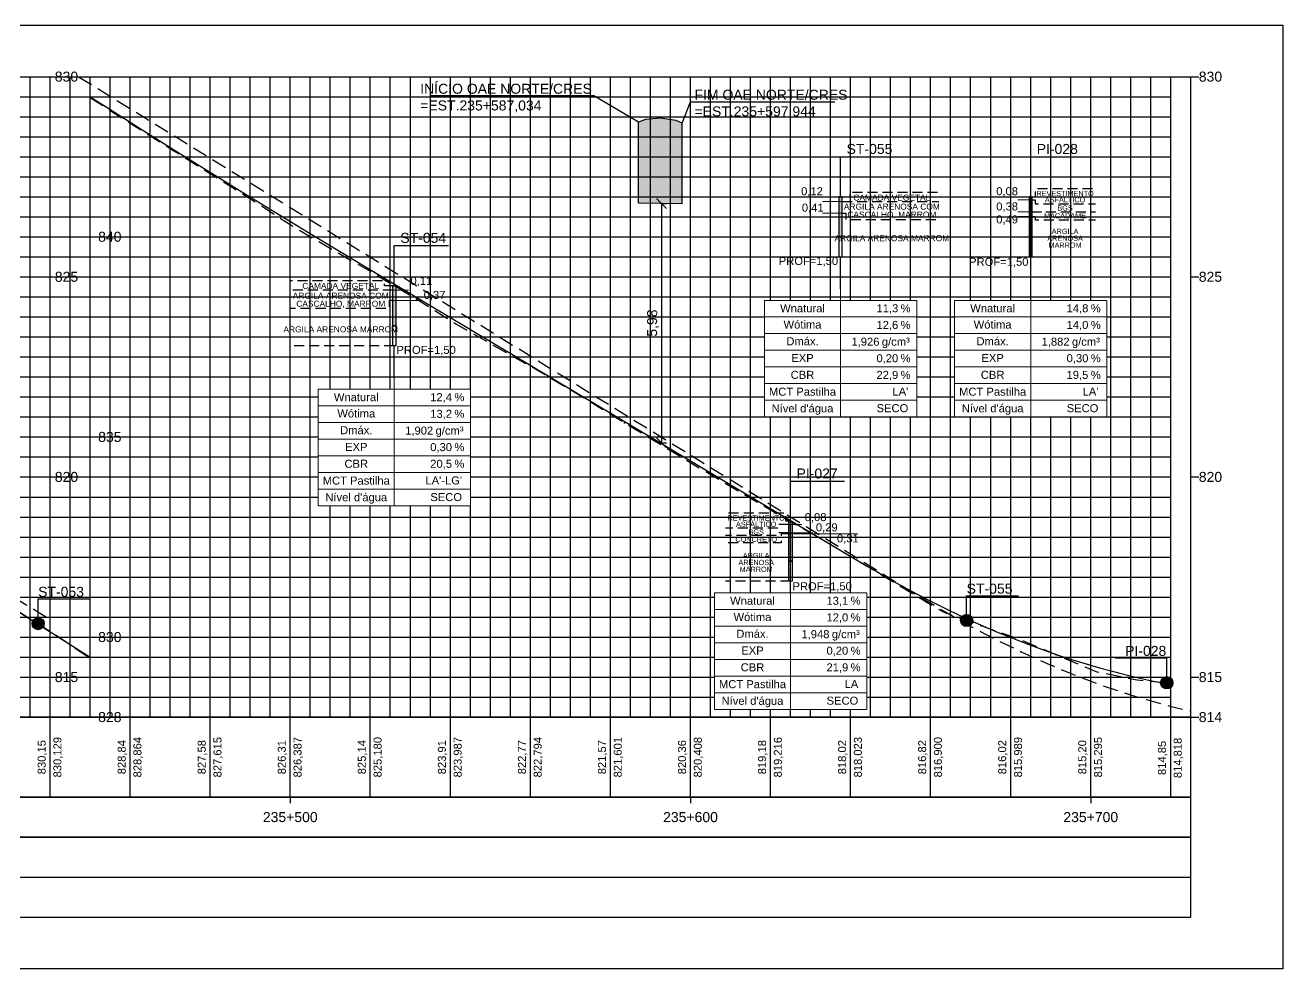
# Model space of a CAD drawing. Header units: metres. Extents: x 820373 to 834957, y 7564678 to 7566875.
# Drawn here: x 834643.1 to 834957.4, y 7566639.7 to 7566875.5 of the extents above; entities that cross this region are included whole.
import ezdxf
from ezdxf import colors
from ezdxf.entities.mleader import LeaderData, LeaderLine
from ezdxf.enums import TextEntityAlignment as Align
from ezdxf.math import Vec2, Vec3

# ---------------------------------------------------------------- set-up
doc = ezdxf.new("R2010")
doc.units = ezdxf.units.M
doc.linetypes.add('HIDDEN', pattern=[0.375, 0.25, -0.125])
for name, color, linetype in [('DR-LCHAMADA', 2, 'Continuous'), ('F-HZ-HATCH_EXIST_OAE', 205, 'Continuous'), ('F-VT-CAIXA', 4, 'Continuous'), ('F-VT-COTAS', 2, 'Continuous'), ('F-VT-ESTACA', 4, 'Continuous'), ('F-VT-GREIDE', 6, 'Continuous'), ('F-VT-MALHA', 8, 'Continuous'), ('F-VT-NOTAVEL', 2, 'Continuous'), ('F-VT-PLANIMETRIA', 3, 'Continuous'), ('F-VT-TERRENO', 3, 'HIDDEN'), ('G-SOND_CARACTERISTICAS', 2, 'Continuous'), ('G-SOND_DIM', 2, 'Continuous'), ('G-SOND_REGUA', 14, 'Continuous'), ('G-SOND_TEXTO', 2, 'Continuous'), ('G-TEXTO', 2, 'Continuous')]:
    doc.layers.add(name, color=color, linetype=linetype)
doc.layers.add('G-LINHA', color=1, linetype='Continuous', lineweight=0)
doc.layers.add('P-FOLHA', color=4, linetype='Continuous', plot=False)
doc.styles.add('ARIAL', font='arial.ttf')
doc.styles.add('ARIAL0', font='arial.ttf')
doc.styles.add('CHAMADA', font='romans.shx', dxfattribs={"height": 2})
doc.styles.add('R80', font='arial.ttf', dxfattribs={"height": 2})
doc.styles.get("Standard").update_dxf_attribs({"font": 'arial.ttf'})
doc.dimstyles.new('CAMADA2', dxfattribs={"dimtxt": 2, "dimasz": 0, "dimexe": 0, "dimexo": 0, "dimgap": 0, "dimtad": 2, "dimjust": 2, "dimtih": 1, "dimtoh": 1, "dimzin": 0, "dimtxsty": 'ARIAL0', "dimblk": 'NONE', "dimcen": 0, "dimse1": 1, "dimsd1": 1, "dimsd2": 1, "dimclrd": 2, "dimclre": 256, "dimclrt": 256, "dimadec": 0, "dimazin": 0, "dimtfac": 1, "dimtofl": 0, "dimtmove": 0, "dimatfit": 3, "dimldrblk": 'NONE', "dimfxl": 0, "dimtolj": 1, "dimtzin": 0, "dimlwd": 15, "dimlwe": 15, "dimarcsym": 0})
doc.dimstyles.new('ISO-25', dxfattribs={"dimtxt": 2.5, "dimasz": 2.5, "dimexe": 1.25, "dimexo": 0.625, "dimtad": 1, "dimtxsty": 'Standard', "dimcen": 2.5, "dimadec": 0, "dimazin": 0, "dimtfac": 1, "dimtmove": 0, "dimatfit": 3, "dimfxl": 1, "dimarcsym": 0})

# ---------------------------------------------------------------- blocks, each defined once
blk = doc.blocks.new('*D230')
at = {"layer": 'Defpoints', "color": 0, "transparency": 16777216}
for p in [(-1.5, 0), (-0.4, -1.1), (3.51, -1.1)]:
    blk.add_point(p, dxfattribs=at)
at = {"layer": 'G-SOND_DIM', "lineweight": 15, "transparency": 16777216}
blk.add_line((-0.4, -1.1), (3.51, -1.1), dxfattribs=at)
at = {"layer": 'G-SOND_DIM', "transparency": 16777216, "insert": (6.36, 1.01), "char_height": 2, "attachment_point": 5, "style": 'ARIAL0'}
blk.add_mtext('\\A1; 0,11', dxfattribs=at)
blk = doc.blocks.new('_None')
blk = doc.blocks.new('*D231')
at = {"layer": 'Defpoints', "color": 0, "transparency": 16777216}
for p in [(-1.5, 0), (-0.4, -3.7), (6.63, -3.7)]:
    blk.add_point(p, dxfattribs=at)
at = {"layer": 'G-SOND_DIM', "lineweight": 15, "transparency": 16777216}
blk.add_line((-0.4, -3.7), (6.63, -3.7), dxfattribs=at)
at = {"layer": 'G-SOND_DIM', "transparency": 16777216, "insert": (9.67, -2.5), "char_height": 2, "attachment_point": 5, "style": 'ARIAL0'}
blk.add_mtext('\\A1; 0,37', dxfattribs=at)
blk = doc.blocks.new('CAIXATEXTO')
at = {"color": 1}
blk.add_wipeout([(-19.02, -2.87), (19.02, -2.87), (19.02, -31.99), (-19.02, -31.99)], dxfattribs=at)
at = {"layer": 'G-LINHA'}
for p, q in [((0, -2.87), (0, 0)), ((-19.02, -2.87), (19.02, -2.87)), ((0, -2.87), (0, -31.99)), ((-19.02, -7.03), (19.02, -7.03)), ((-19.02, -11.19), (19.02, -11.19)), ((-19.02, -15.35), (19.02, -15.35)), ((-19.02, -19.51), (19.02, -19.51)), ((-19.02, -23.67), (19.02, -23.67)), ((-19.02, -27.83), (19.02, -27.83))]:
    blk.add_line(p, q, dxfattribs=at)
blk.add_lwpolyline([(-19.02, -2.87), (19.02, -2.87), (19.02, -31.99), (-19.02, -31.99)], close=True, dxfattribs=at)
at = {"layer": 'G-TEXTO', "style": 'ARIAL0'}
for s, p in [('Wnatural', (-9.51, -5.85)), ('Wótima', (-9.51, -9.92)), ('Dmáx.', (-9.51, -14.1)), ('EXP', (-9.51, -18.28)), ('CBR', (-9.51, -22.48)), ('MCT Pastilha', (-9.51, -26.69)), ("Nível d'água", (-9.51, -30.85))]:
    blk.add_text(s, height=2, dxfattribs=at).set_placement(p, align=Align.CENTER)
for s, p in [('%%%', (15.01, -5.85)), ('%%%', (15.01, -10.01)), ('g/cm³', (10.31, -14.2)), ('%%%', (15.01, -18.33)), ('%%%', (15.01, -22.49))]:
    blk.add_text(s, height=2, dxfattribs=at).set_placement(p)
for tag, p in [('WNAT', (14.41, -5.85)), ('WOTIMA', (14.41, -10.01)), ('DMAX', (9.71, -14.2)), ('EXP', (14.41, -18.33)), ('CBR', (14.41, -22.49)), ('MCT', (16.92, -26.65)), ('NAGUA', (16.92, -30.81))]:
    blk.add_attdef(tag, text='', height=2, dxfattribs=at).set_placement(p, align=Align.RIGHT)
blk = doc.blocks.new('*D232')
at = {"layer": 'Defpoints', "color": 0, "transparency": 16777216}
for p in [(-0.4, 0), (-0.4, -0.8), (2.83, -0.8)]:
    blk.add_point(p, dxfattribs=at)
at = {"layer": 'G-SOND_DIM', "lineweight": 15, "transparency": 16777216}
blk.add_line((-0.4, -0.8), (2.83, -0.8), dxfattribs=at)
at = {"layer": 'G-SOND_DIM', "transparency": 16777216, "insert": (5.87, 0.86), "char_height": 2, "attachment_point": 5, "style": 'ARIAL0'}
blk.add_mtext('\\A1; 0,08', dxfattribs=at)
blk = doc.blocks.new('*D233')
at = {"layer": 'Defpoints', "color": 0, "transparency": 16777216}
for p in [(-0.4, 0), (-0.4, -2.9), (5.6, -2.9)]:
    blk.add_point(p, dxfattribs=at)
at = {"layer": 'G-SOND_DIM', "lineweight": 15, "transparency": 16777216}
blk.add_line((-0.4, -2.9), (5.6, -2.9), dxfattribs=at)
at = {"layer": 'G-SOND_DIM', "transparency": 16777216, "insert": (8.65, -1.7), "char_height": 2, "attachment_point": 5, "style": 'ARIAL0'}
blk.add_mtext('\\A1; 0,29', dxfattribs=at)
blk = doc.blocks.new('*D234')
at = {"layer": 'Defpoints', "color": 0, "transparency": 16777216}
for p in [(-0.4, 0), (-0.4, -3.1), (16.77, -3.1)]:
    blk.add_point(p, dxfattribs=at)
at = {"layer": 'G-SOND_DIM', "lineweight": 15, "transparency": 16777216}
blk.add_line((-0.4, -3.1), (16.77, -3.1), dxfattribs=at)
at = {"layer": 'G-SOND_DIM', "transparency": 16777216, "insert": (13.92, -4.46), "char_height": 2, "attachment_point": 5, "style": 'ARIAL0'}
blk.add_mtext('\\A1; 0,31', dxfattribs=at)
blk = doc.blocks.new('*D220')
at = {"layer": 'Defpoints', "color": 0, "transparency": 16777216}
for p in [(1.5, 0), (-4.5, -1.2), (1.5, -1.2)]:
    blk.add_point(p, dxfattribs=at)
at = {"layer": 'G-SOND_DIM', "lineweight": 15, "transparency": 16777216}
blk.add_line((1.5, -1.2), (-4.5, -1.2), dxfattribs=at)
at = {"layer": 'G-SOND_DIM', "transparency": 16777216, "insert": (-7.53, 1.2), "char_height": 2, "attachment_point": 5, "style": 'ARIAL0'}
blk.add_mtext('\\A1; 0,12', dxfattribs=at)
blk = doc.blocks.new('*D221')
at = {"layer": 'Defpoints', "color": 0, "transparency": 16777216}
for p in [(1.5, 0), (-4.5, -4.1), (1.31, -4.1)]:
    blk.add_point(p, dxfattribs=at)
at = {"layer": 'G-SOND_DIM', "lineweight": 15, "transparency": 16777216}
blk.add_line((1.31, -4.1), (-4.5, -4.1), dxfattribs=at)
at = {"layer": 'G-SOND_DIM', "transparency": 16777216, "insert": (-7.35, -2.9), "char_height": 2, "attachment_point": 5, "style": 'ARIAL0'}
blk.add_mtext('\\A1; 0,41', dxfattribs=at)
blk = doc.blocks.new('*D248')
at = {"layer": 'Defpoints', "color": 0, "transparency": 16777216}
for p in [(2.76, 0), (-3.24, -0.8), (1.11, -0.8)]:
    blk.add_point(p, dxfattribs=at)
at = {"layer": 'G-SOND_DIM', "lineweight": 15, "transparency": 16777216}
blk.add_line((1.11, -0.8), (-3.24, -0.8), dxfattribs=at)
at = {"layer": 'G-SOND_DIM', "transparency": 16777216, "insert": (-6.28, 1.2), "char_height": 2, "attachment_point": 5, "style": 'ARIAL0'}
blk.add_mtext('\\A1; 0,08', dxfattribs=at)
blk = doc.blocks.new('*D249')
at = {"layer": 'Defpoints', "color": 0, "transparency": 16777216}
for p in [(2.76, 0), (-3.24, -3.8), (2.76, -3.8)]:
    blk.add_point(p, dxfattribs=at)
at = {"layer": 'G-SOND_DIM', "lineweight": 15, "transparency": 16777216}
blk.add_line((2.76, -3.8), (-3.24, -3.8), dxfattribs=at)
at = {"layer": 'G-SOND_DIM', "transparency": 16777216, "insert": (-6.28, -2.6), "char_height": 2, "attachment_point": 5, "style": 'ARIAL0'}
blk.add_mtext('\\A1; 0,38', dxfattribs=at)
blk = doc.blocks.new('*D250')
at = {"layer": 'Defpoints', "color": 0, "transparency": 16777216}
for p in [(2.76, 0), (-3.24, -4.9), (1.11, -4.9)]:
    blk.add_point(p, dxfattribs=at)
at = {"layer": 'G-SOND_DIM', "lineweight": 15, "transparency": 16777216}
blk.add_line((1.11, -4.9), (-3.24, -4.9), dxfattribs=at)
at = {"layer": 'G-SOND_DIM', "transparency": 16777216, "insert": (-6.28, -5.83), "char_height": 2, "attachment_point": 5, "style": 'ARIAL0'}
blk.add_mtext('\\A1; 0,49', dxfattribs=at)
blk = doc.blocks.new('_ArchTick')
at = {"color": 0, "linetype": 'ByBlock', "flags": 128}
blk.add_lwpolyline([(-0.5, -0.5), (0.5, 0.5)], dxfattribs=at)
blk = doc.blocks.new('*D473')
at = {"layer": 'Defpoints', "color": 0, "linetype": 'ByBlock', "transparency": 16777216}
for p in [(834801.85, 7566830.91), (834801.85, 7566771.14), (834802.13, 7566771.14)]:
    blk.add_point(p, dxfattribs=at)
at = {"layer": 'F-VT-NOTAVEL', "color": 0, "linetype": 'ByBlock', "lineweight": -2, "transparency": 16777216}
for p, q in [((834802.13, 7566830.91), (834802.13, 7566771.14)), ((834802.47, 7566830.91), (834803.38, 7566830.91)), ((834802.47, 7566771.14), (834803.38, 7566771.14))]:
    blk.add_line(p, q, dxfattribs=at)
at = {"layer": 'F-VT-NOTAVEL', "color": 0, "linetype": 'ByBlock', "lineweight": -2, "transparency": 16777216, "xscale": 2.5, "yscale": 2.5, "zscale": 2.5}
for p, rotation in [((834802.13, 7566830.91), 90), ((834802.13, 7566771.14), 270)]:
    blk.add_blockref('_ArchTick', p, dxfattribs=dict(at, rotation=rotation))
at = {"layer": 'F-VT-NOTAVEL', "color": 0, "linetype": 'ByBlock', "transparency": 16777216, "insert": (834800, 7566801.02), "char_height": 2.5, "attachment_point": 5, "rotation": 90}
blk.add_mtext('5,98', dxfattribs=at)
blk = doc.blocks.new('Sondagem_ST-054_H1000_V100')
at = {"layer": 'G-SOND_CARACTERISTICAS', "color": 1, "linetype": 'HIDDEN', "ltscale": 10}
for p, q in [((-0.4, -1.1), (-26.048, -1.1)), ((0, -15), (-26.048, -15))]:
    blk.add_line(p, q, dxfattribs=at)
at = {"layer": 'G-SOND_CARACTERISTICAS', "color": 1, "linetype": 'HIDDEN', "ltscale": 10, "flags": 128}
for points in [[(-0.4, 0), (-2.436, 0), (-2.436, 1.174), (-26.048, 1.174)], [(-0.4, -3.7), (-1.309, -3.7), (-1.309, -5.695), (-26.048, -5.695)]]:
    blk.add_lwpolyline(points, dxfattribs=at)
at = {"layer": 'G-SOND_REGUA'}
for points in [[(0.4, -10), (-0.4, -10), (-0.4, 0), (0.4, 0)], [(0.4, -15), (-0.4, -15), (-0.4, -10), (0.4, -10)]]:
    blk.add_lwpolyline(points, close=True, dxfattribs=at)
blk.add_solid([(0.4, -10), (-0.4, -10), (0.4, 0), (-0.4, 0)], dxfattribs=at)
at = {"layer": 'G-SOND_TEXTO'}
blk.add_lwpolyline([(0, 0), (0, 10), (13.5, 10)], dxfattribs=at)
at = {"layer": 'G-SOND_DIM'}
blk.add_blockref('CAIXATEXTO', (0, -23), dxfattribs=at).add_auto_attribs({'WNAT': '12,4', 'WOTIMA': '13,2', 'DMAX': '1,902', 'EXP': '0,30', 'CBR': '20,5', 'MCT': "LA'-LG'", 'NAGUA': 'SECO'})
at = {"layer": 'G-SOND_CARACTERISTICAS', "char_height": 1.5, "attachment_point": 5, "style": 'ARIAL0'}
for s, insert in [('{\\H1.25x;\\C3;\\P}CAMADA VEGETAL', (-13.387, 1.504)), ('{\\H1.25x;\\C3;\\P}ARGILA ARENOSA MARROM', (-13.387, -9.35))]:
    blk.add_mtext_dynamic_manual_height_columns(s, width=28, gutter_width=7.5, heights=[0], dxfattribs=dict(at, insert=insert))
at = {"layer": 'G-SOND_CARACTERISTICAS', "insert": (-13.387, -2.4), "char_height": 1.5, "attachment_point": 5, "line_spacing_factor": 0.8, "style": 'ARIAL0'}
blk.add_mtext_dynamic_manual_height_columns('{\\H1.25x;\\C3;\\P}ARGILA ARENOSA COM CASCALHO, MARROM', width=28, gutter_width=7.5, heights=[0], dxfattribs=at)
at = {"layer": 'G-SOND_TEXTO', "style": 'ARIAL0'}
blk.add_text('ST-054', height=2.5, dxfattribs=at).set_placement((1.5, 10.7))
blk.add_text('PROF=1,50', height=2, dxfattribs=at).set_placement((15.359, -15.037), align=Align.TOP_RIGHT)
at = {"layer": 'G-SOND_DIM'}
dim = blk.add_linear_dim(base=(3.512, -1.1), p1=(-1.5, 0), p2=(-0.4, -1.1), angle=90, dimstyle='CAMADA2', override={"dimlfac": 0.1, "dimpost": ' <>'}, dxfattribs=at)
dim.commit()
dim.dimension.update_dxf_attribs({"geometry": '*D230', "text_midpoint": (6.363, 2.211), "dimtype": 128})
dim = blk.add_linear_dim(base=(6.626, -3.7), p1=(-1.5, 0), p2=(-0.4, -3.7), angle=90, dimstyle='CAMADA2', override={"dimlfac": 0.1, "dimpost": ' <>'}, dxfattribs=at)
dim.commit()
dim.dimension.update_dxf_attribs({"geometry": '*D231', "text_midpoint": (9.67, -2.498)})
at = {"color": 1, "flags": 128}
blk.add_lwpolyline([(0, -23), (0, -15)], dxfattribs=at)
blk = doc.blocks.new('Sondagem_PI-027_H1000_V100')
at = {"layer": 'G-SOND_CARACTERISTICAS', "color": 1, "linetype": 'HIDDEN', "ltscale": 10, "flags": 128}
for points in [[(0, 0), (-1.191, 0), (-1.191, 2.034), (-16.225, 2.034)], [(-0.4, -0.8), (-2.98, -0.8), (-2.98, -1.753), (-16.225, -1.753)], [(-0.4, -2.9), (-3.695, -2.9), (-3.695, -3.534), (-16.225, -3.534)], [(-0.4, -3.1), (-2.354, -3.1), (-2.354, -5.408), (-16.225, -5.408)]]:
    blk.add_lwpolyline(points, dxfattribs=at)
at = {"layer": 'G-SOND_REGUA'}
for points in [[(0.4, -10), (-0.4, -10), (-0.4, 0), (0.4, 0)], [(0.4, -15), (-0.4, -15), (-0.4, -10), (0.4, -10)]]:
    blk.add_lwpolyline(points, close=True, dxfattribs=at)
blk.add_solid([(0.4, -10), (-0.4, -10), (0.4, 0), (-0.4, 0)], dxfattribs=at)
at = {"layer": 'G-SOND_TEXTO'}
blk.add_lwpolyline([(0, 0), (0, 10), (13.5, 10)], dxfattribs=at)
at = {"layer": 'G-SOND_CARACTERISTICAS', "char_height": 1.3, "attachment_point": 5, "rotation": 0, "style": 'ARIAL0'}
for s, width, insert, line_spacing_factor in [('{\\H1.25x;\\C3;\\P}REVESTIMENTO ASFÁLTICO', 23.30698, (-8.588, 1.006), 0.72), ('{\\H1.25x;\\C3;\\P}CONCRETO', 20.94516, (-8.588, -3.433), 0.8), ('{\\H1.25x;\\C3;\\P}ARGILA ARENOSA MARROM', 15.40084, (-8.588, -9.204), 0.8)]:
    blk.add_mtext_dynamic_manual_height_columns(s, width=width, gutter_width=7.5, heights=[0], dxfattribs=dict(at, insert=insert, line_spacing_factor=line_spacing_factor))
at = {"layer": 'G-SOND_CARACTERISTICAS', "insert": (-8.588, -1.327), "char_height": 1.3, "attachment_point": 5, "rotation": 0, "style": 'ARIAL0'}
blk.add_mtext_dynamic_manual_height_columns('{\\H1.25x;\\C3;\\P}BGS', width=28, gutter_width=7.5, heights=[0], dxfattribs=at)
at = {"layer": 'G-SOND_TEXTO', "style": 'ARIAL0'}
blk.add_text('PI-027', height=2.5, dxfattribs=at).set_placement((1.5, 10.7))
at = {"layer": 'G-SOND_DIM'}
for base, p2, picture, middle in [((2.828, -0.8), (-0.4, -0.8), '*D232', (5.873, 2.064)), ((16.771, -3.1), (-0.4, -3.1), '*D234', (13.92, -3.254))]:
    dim = blk.add_linear_dim(base=base, p1=(-0.4, 0), p2=p2, angle=90, dimstyle='CAMADA2', override={"dimlfac": 0.1, "dimpost": ' <>'}, dxfattribs=at)
    dim.commit()
    dim.dimension.update_dxf_attribs({"geometry": picture, "text_midpoint": middle, "dimtype": 128})
dim = blk.add_linear_dim(base=(5.6, -2.9), p1=(-0.4, 0), p2=(-0.4, -2.9), angle=90, dimstyle='CAMADA2', override={"dimlfac": 0.1, "dimpost": ' <>'}, dxfattribs=at)
dim.commit()
dim.dimension.update_dxf_attribs({"geometry": '*D233', "text_midpoint": (8.646, -1.698)})
blk.add_blockref('CAIXATEXTO', (0, -15), dxfattribs=at).add_auto_attribs({'WNAT': '13,1', 'WOTIMA': '12,0', 'DMAX': '1,948', 'EXP': '0,20', 'CBR': '21,9', 'MCT': 'LA', 'NAGUA': 'SECO'})
at = {"layer": 'G-SOND_CARACTERISTICAS', "color": 1, "linetype": 'HIDDEN', "ltscale": 10}
blk.add_line((0, -15), (-16.225, -15), dxfattribs=at)
at = {"layer": 'G-SOND_TEXTO', "style": 'ARIAL0'}
blk.add_text('PROF=1,50', height=2, rotation=0, dxfattribs=at).set_placement((15.31, -15.237), align=Align.TOP_RIGHT)
blk = doc.blocks.new('Sondagem_ST-055_H1000_V100')
at = {"layer": 'G-SOND_CARACTERISTICAS', "color": 1, "linetype": 'HIDDEN', "ltscale": 10}
for p, q in [((0.4, -1.2), (24.552, -1.2)), ((0, -15), (24.552, -15))]:
    blk.add_line(p, q, dxfattribs=at)
at = {"layer": 'G-SOND_CARACTERISTICAS', "color": 1, "linetype": 'HIDDEN', "ltscale": 10, "flags": 128}
for points in [[(0.4, 0), (2.436, 0), (2.436, 1.174), (24.552, 1.174)], [(0.4, -4.1), (1.309, -4.1), (1.309, -5.695), (24.552, -5.695)]]:
    blk.add_lwpolyline(points, dxfattribs=at)
at = {"layer": 'G-SOND_REGUA'}
for points in [[(-0.4, -10), (0.4, -10), (0.4, 0), (-0.4, 0)], [(-0.4, -15), (0.4, -15), (0.4, -10), (-0.4, -10)]]:
    blk.add_lwpolyline(points, close=True, dxfattribs=at)
blk.add_solid([(-0.4, -10), (0.4, -10), (-0.4, 0), (0.4, 0)], dxfattribs=at)
at = {"layer": 'G-SOND_TEXTO'}
blk.add_lwpolyline([(0, 0), (0, 10), (13.5, 10)], dxfattribs=at)
at = {"layer": 'G-SOND_DIM'}
blk.add_blockref('CAIXATEXTO', (0, -23), dxfattribs=at).add_auto_attribs({'WNAT': '11,3', 'WOTIMA': '12,6', 'DMAX': '1,926', 'EXP': '0,20', 'CBR': '22,9', 'MCT': "LA'", 'NAGUA': 'SECO'})
at = {"layer": 'G-SOND_CARACTERISTICAS', "char_height": 1.5, "attachment_point": 5, "style": 'ARIAL0'}
for s, insert in [('{\\H1.25x;\\C3;\\P}CAMADA VEGETAL', (12.815, 1.356)), ('{\\H1.25x;\\C3;\\P}ARGILA ARENOSA MARROM', (12.815, -8.79))]:
    blk.add_mtext_dynamic_manual_height_columns(s, width=28, gutter_width=7.5, heights=[0], dxfattribs=dict(at, insert=insert))
at = {"layer": 'G-SOND_CARACTERISTICAS', "insert": (12.815, -2.346), "char_height": 1.5, "attachment_point": 5, "line_spacing_factor": 0.8, "style": 'ARIAL0'}
blk.add_mtext_dynamic_manual_height_columns('{\\H1.25x;\\C3;\\P}ARGILA ARENOSA COM CASCALHO, MARROM', width=28, gutter_width=7.5, heights=[0], dxfattribs=at)
at = {"layer": 'G-SOND_TEXTO', "style": 'ARIAL0'}
blk.add_text('ST-055', height=2.5, dxfattribs=at).set_placement((1.5, 10.7))
blk.add_text('PROF=1,50', height=2, dxfattribs=at).set_placement((-0.61, -15.037), align=Align.TOP_RIGHT)
at = {"layer": 'G-SOND_DIM'}
for base, p2, picture, middle in [((-4.5, -1.2), (1.5, -1.2), '*D220', (-7.533, 1.202)), ((-4.5, -4.1), (1.309, -4.1), '*D221', (-7.351, -2.898))]:
    dim = blk.add_linear_dim(base=base, p1=(1.5, 0), p2=p2, angle=90, dimstyle='CAMADA2', override={"dimlfac": 0.1, "dimpost": ' <>'}, dxfattribs=at)
    dim.commit()
    dim.dimension.update_dxf_attribs({"geometry": picture, "text_midpoint": middle})
at = {"color": 1, "flags": 128}
blk.add_lwpolyline([(0, -23), (0, -15)], dxfattribs=at)
blk = doc.blocks.new('Sondagem_PI-028_H1000_V100')
at = {"layer": 'G-SOND_CARACTERISTICAS', "color": 1, "linetype": 'HIDDEN', "ltscale": 10}
for p, q in [((0, -3.8), (16.225, -3.8)), ((0, -15), (16.225, -15))]:
    blk.add_line(p, q, dxfattribs=at)
at = {"layer": 'G-SOND_CARACTERISTICAS', "color": 1, "linetype": 'HIDDEN', "ltscale": 10, "flags": 128}
for points in [[(0, 0), (1.191, 0), (1.191, 2.034), (16.225, 2.034)], [(0.4, -0.8), (1.109, -0.8), (1.109, -1.753), (16.225, -1.753)], [(0.4, -4.9), (1.109, -4.9), (1.109, -5.736), (16.225, -5.736)]]:
    blk.add_lwpolyline(points, dxfattribs=at)
at = {"layer": 'G-SOND_REGUA'}
for points in [[(-0.4, -10), (0.4, -10), (0.4, 0), (-0.4, 0)], [(-0.4, -15), (0.4, -15), (0.4, -10), (-0.4, -10)]]:
    blk.add_lwpolyline(points, close=True, dxfattribs=at)
blk.add_solid([(-0.4, -10), (0.4, -10), (-0.4, 0), (0.4, 0)], dxfattribs=at)
at = {"layer": 'G-SOND_TEXTO'}
blk.add_lwpolyline([(0, 0), (0, 10), (13.5, 10)], dxfattribs=at)
at = {"layer": 'G-SOND_DIM'}
blk.add_blockref('CAIXATEXTO', (0, -23), dxfattribs=at).add_auto_attribs({'WNAT': '14,8', 'WOTIMA': '14,0', 'DMAX': '1,882', 'EXP': '0,30', 'CBR': '19,5', 'MCT': "LA'", 'NAGUA': 'SECO'})
at = {"layer": 'G-SOND_CARACTERISTICAS', "char_height": 1.3, "attachment_point": 5, "style": 'ARIAL0'}
for s, width, insert, line_spacing_factor in [('{\\H1.25x;\\C3;\\P}REVESTIMENTO ASFÁLTICO', 23.30698, (8.588, 1.006), 0.72), ('{\\H1.25x;\\C3;\\P}MACADAME', 20.94516, (8.588, -3.676), 0.8), ('{\\H1.25x;\\C3;\\P}ARGILA ARENOSA MARROM', 15.40084, (8.588, -9.277), 0.8)]:
    blk.add_mtext_dynamic_manual_height_columns(s, width=width, gutter_width=7.5, heights=[0], dxfattribs=dict(at, insert=insert, line_spacing_factor=line_spacing_factor))
at = {"layer": 'G-SOND_CARACTERISTICAS', "insert": (8.588, -1.457), "char_height": 1.3, "attachment_point": 5, "style": 'ARIAL0'}
blk.add_mtext_dynamic_manual_height_columns('{\\H1.25x;\\C3;\\P}BGS', width=28, gutter_width=7.5, heights=[0], dxfattribs=at)
at = {"layer": 'G-SOND_TEXTO', "style": 'ARIAL0'}
blk.add_text('PI-028', height=2.5, dxfattribs=at).set_placement((1.5, 10.7))
blk.add_text('PROF=1,50', height=2, dxfattribs=at).set_placement((-0.561, -15.237), align=Align.TOP_RIGHT)
at = {"layer": 'G-SOND_DIM'}
for base, p2, picture, middle in [((-3.238, -0.8), (1.109, -0.8), '*D248', (-6.284, 1.202)), ((-3.238, -3.8), (2.762, -3.8), '*D249', (-6.284, -2.598))]:
    dim = blk.add_linear_dim(base=base, p1=(2.762, 0), p2=p2, angle=90, dimstyle='CAMADA2', override={"dimlfac": 0.1, "dimpost": ' <>'}, dxfattribs=at)
    dim.commit()
    dim.dimension.update_dxf_attribs({"geometry": picture, "text_midpoint": middle})
dim = blk.add_linear_dim(base=(-3.238, -4.9), p1=(2.762, 0), p2=(1.109, -4.9), angle=90, dimstyle='CAMADA2', override={"dimlfac": 0.1, "dimpost": ' <>'}, dxfattribs=at)
dim.commit()
dim.dimension.update_dxf_attribs({"geometry": '*D250', "text_midpoint": (-6.284, -7.029), "dimtype": 128})
at = {"color": 1, "flags": 128}
blk.add_lwpolyline([(0, -23), (0, -15)], dxfattribs=at)

msp = doc.modelspace()

# ---------------------------------------------------------------- hatches: boundary and pattern name
at = {"layer": 'F-HZ-HATCH_EXIST_OAE'}
h = msp.add_hatch(color=256, dxfattribs=at)
h.dxf.hatch_style = 1
h.paths.add_polyline_path([(834807.305, 7566851.005), (834805.753, 7566851.643), (834801.798, 7566852.228), (834798.149, 7566851.871), (834796.395, 7566851.229), (834796.395, 7566831.021), (834807.305, 7566830.791)])
at = {"layer": 'G-SOND_TEXTO'}
h = msp.add_hatch(color=4, dxfattribs=at)
h.dxf.hatch_style = 1
h.paths.add_polyline_path([(834644.833, 7566725.932, 1), (834647.889, 7566725.932, 1)])
h = msp.add_hatch(color=4, dxfattribs=at)
h.dxf.hatch_style = 1
h.paths.add_polyline_path([(834876.833, 7566726.728, 1), (834879.889, 7566726.728, 1)])
h = msp.add_hatch(color=4, dxfattribs=at)
h.dxf.hatch_style = 1
h.paths.add_polyline_path([(834926.833, 7566711.179, 1), (834929.889, 7566711.179, 1)])

# ---------------------------------------------------------------- linework, layer by layer
at = {"layer": 'F-HZ-HATCH_EXIST_OAE'}
for points in [[(834807.305, 7566851.005), (834805.753, 7566851.643), (834801.798, 7566852.228), (834798.149, 7566851.871), (834796.395, 7566851.229)], [(834796.395, 7566831.021), (834796.395, 7566851.229)], [(834807.305, 7566830.791), (834807.305, 7566851.005)], [(834807.305, 7566830.791), (834796.395, 7566831.021)]]:
    msp.add_lwpolyline(points, dxfattribs=at)
at = {"layer": 'F-VT-CAIXA'}
for p, q in [((834204.361, 7566862.575), (834936.361, 7566862.575)), ((834659.361, 7566702.575), (834659.361, 7566862.575)), ((834934.361, 7566702.575), (834934.361, 7566862.575)), ((834659.361, 7566822.575), (834661.361, 7566822.575)), ((834657.361, 7566812.575), (834659.361, 7566812.575)), ((834934.361, 7566812.575), (834936.361, 7566812.575)), ((834659.361, 7566772.575), (834661.361, 7566772.575)), ((834657.361, 7566762.575), (834659.361, 7566762.575)), ((834934.361, 7566762.575), (834936.361, 7566762.575)), ((834659.361, 7566722.575), (834661.361, 7566722.575)), ((834657.361, 7566712.575), (834659.361, 7566712.575)), ((834934.361, 7566712.575), (834936.361, 7566712.575)), ((834659.361, 7566702.575), (834661.361, 7566702.575)), ((834934.361, 7566702.575), (834936.361, 7566702.575))]:
    msp.add_line(p, q, dxfattribs=at)
for points in [[(834204.361, 7566682.575), (834934.361, 7566682.575), (834934.361, 7566702.575), (834204.361, 7566702.575)], [(834204.361, 7566672.575), (834934.361, 7566672.575), (834934.361, 7566682.575), (834204.361, 7566682.575)]]:
    msp.add_3dface(points, dxfattribs=at)
at = {"layer": 'F-VT-CAIXA', "linetype": 'ByBlock', "lineweight": -2}
msp.add_3dface([(834204.361, 7566652.575), (834934.361, 7566652.575), (834934.361, 7566672.575), (834204.361, 7566672.575)], dxfattribs=at)
at = {"layer": 'F-VT-COTAS', "color": 2}
for p, q in [((834649.361, 7566682.575), (834649.361, 7566702.575)), ((834669.361, 7566682.575), (834669.361, 7566702.575)), ((834689.361, 7566682.575), (834689.361, 7566702.575)), ((834709.361, 7566682.575), (834709.361, 7566702.575)), ((834729.361, 7566682.575), (834729.361, 7566702.575)), ((834749.361, 7566682.575), (834749.361, 7566702.575)), ((834769.361, 7566682.575), (834769.361, 7566702.575)), ((834789.361, 7566682.575), (834789.361, 7566702.575)), ((834809.361, 7566682.575), (834809.361, 7566702.575)), ((834829.361, 7566682.575), (834829.361, 7566702.575)), ((834849.361, 7566682.575), (834849.361, 7566702.575)), ((834869.361, 7566682.575), (834869.361, 7566702.575)), ((834889.361, 7566682.575), (834889.361, 7566702.575)), ((834909.361, 7566682.575), (834909.361, 7566702.575)), ((834929.361, 7566682.575), (834929.361, 7566702.575))]:
    msp.add_line(p, q, dxfattribs=at)
at = {"layer": 'F-VT-ESTACA', "color": 2}
for p, q in [((834709.361, 7566682.575), (834709.361, 7566681.075)), ((834809.361, 7566682.575), (834809.361, 7566681.075)), ((834909.361, 7566682.575), (834909.361, 7566681.075))]:
    msp.add_line(p, q, dxfattribs=at)
at = {"layer": 'F-VT-GREIDE', "flags": 128}
for points in [[(834659.361, 7566857.537), (834663.361, 7566855.006), (834672.111, 7566849.488), (834680.861, 7566844.01), (834689.611, 7566838.572), (834698.361, 7566833.174), (834707.111, 7566827.816), (834715.861, 7566822.498), (834724.611, 7566817.22), (834733.361, 7566811.982), (834853.361, 7566740.42), (834855.892, 7566738.928), (834858.423, 7566737.47), (834860.955, 7566736.048), (834863.486, 7566734.66), (834866.017, 7566733.307), (834868.548, 7566731.988), (834871.08, 7566730.704), (834873.611, 7566729.456), (834876.142, 7566728.241), (834878.673, 7566727.062), (834881.205, 7566725.917), (834883.736, 7566724.807), (834886.267, 7566723.732), (834888.798, 7566722.692), (834891.33, 7566721.686), (834893.861, 7566720.715), (834896.392, 7566719.779), (834898.923, 7566718.878), (834901.455, 7566718.011), (834903.986, 7566717.179), (834906.517, 7566716.382), (834909.048, 7566715.62), (834911.58, 7566714.892), (834914.111, 7566714.199), (834916.642, 7566713.541), (834919.173, 7566712.918), (834921.705, 7566712.329), (834924.236, 7566711.775), (834926.767, 7566711.256), (834929.298, 7566710.771), (834929.361, 7566710.76)], [(834409.361, 7566854.109), (834556.361, 7566779.157), (834559.986, 7566777.295), (834563.611, 7566775.405), (834567.236, 7566773.487), (834570.861, 7566771.541), (834574.486, 7566769.567), (834578.111, 7566767.565), (834581.736, 7566765.536), (834585.361, 7566763.479), (834588.986, 7566761.393), (834592.611, 7566759.28), (834596.236, 7566757.139), (834599.861, 7566754.971), (834603.486, 7566752.774), (834607.111, 7566750.549), (834610.736, 7566748.297), (834614.361, 7566746.017), (834659.361, 7566717.537)]]:
    msp.add_lwpolyline(points, dxfattribs=at)
at = {"layer": 'F-VT-MALHA', "color": 252, "linetype": 'Continuous', "lineweight": -3}
for p, q in [((834644.361, 7566702.575), (834644.361, 7566862.575)), ((834649.361, 7566702.575), (834649.361, 7566862.575)), ((834654.361, 7566702.575), (834654.361, 7566862.575)), ((834659.361, 7566702.575), (834659.361, 7566862.575)), ((834659.361, 7566862.575), (834934.361, 7566862.575)), ((834664.361, 7566702.575), (834664.361, 7566862.575)), ((834669.361, 7566702.575), (834669.361, 7566862.575)), ((834674.361, 7566702.575), (834674.361, 7566862.575)), ((834679.361, 7566702.575), (834679.361, 7566862.575)), ((834684.361, 7566702.575), (834684.361, 7566862.575)), ((834689.361, 7566702.575), (834689.361, 7566862.575)), ((834694.361, 7566702.575), (834694.361, 7566862.575)), ((834699.361, 7566702.575), (834699.361, 7566862.575)), ((834704.361, 7566702.575), (834704.361, 7566862.575)), ((834709.361, 7566702.575), (834709.361, 7566862.575)), ((834714.361, 7566702.575), (834714.361, 7566862.575)), ((834719.361, 7566702.575), (834719.361, 7566862.575)), ((834724.361, 7566702.575), (834724.361, 7566862.575)), ((834729.361, 7566702.575), (834729.361, 7566862.575)), ((834734.361, 7566702.575), (834734.361, 7566862.575)), ((834739.361, 7566702.575), (834739.361, 7566862.575)), ((834744.361, 7566702.575), (834744.361, 7566862.575)), ((834749.361, 7566702.575), (834749.361, 7566862.575)), ((834754.361, 7566702.575), (834754.361, 7566862.575)), ((834759.361, 7566702.575), (834759.361, 7566862.575)), ((834764.361, 7566702.575), (834764.361, 7566862.575)), ((834769.361, 7566702.575), (834769.361, 7566862.575)), ((834774.361, 7566702.575), (834774.361, 7566862.575)), ((834779.361, 7566702.575), (834779.361, 7566862.575)), ((834784.361, 7566702.575), (834784.361, 7566862.575)), ((834789.361, 7566702.575), (834789.361, 7566862.575)), ((834794.361, 7566702.575), (834794.361, 7566862.575)), ((834799.361, 7566702.575), (834799.361, 7566862.575)), ((834804.361, 7566702.575), (834804.361, 7566862.575)), ((834809.361, 7566702.575), (834809.361, 7566862.575)), ((834814.361, 7566702.575), (834814.361, 7566862.575)), ((834819.361, 7566702.575), (834819.361, 7566862.575)), ((834824.361, 7566702.575), (834824.361, 7566862.575)), ((834829.361, 7566702.575), (834829.361, 7566862.575)), ((834834.361, 7566702.575), (834834.361, 7566862.575)), ((834839.361, 7566702.575), (834839.361, 7566862.575)), ((834844.361, 7566702.575), (834844.361, 7566862.575)), ((834849.361, 7566702.575), (834849.361, 7566862.575)), ((834854.361, 7566702.575), (834854.361, 7566862.575)), ((834859.361, 7566702.575), (834859.361, 7566862.575)), ((834864.361, 7566702.575), (834864.361, 7566862.575)), ((834869.361, 7566702.575), (834869.361, 7566862.575)), ((834874.361, 7566702.575), (834874.361, 7566862.575)), ((834879.361, 7566702.575), (834879.361, 7566862.575)), ((834884.361, 7566702.575), (834884.361, 7566862.575)), ((834889.361, 7566702.575), (834889.361, 7566862.575)), ((834894.361, 7566702.575), (834894.361, 7566862.575)), ((834899.361, 7566702.575), (834899.361, 7566862.575)), ((834904.361, 7566702.575), (834904.361, 7566862.575)), ((834909.361, 7566702.575), (834909.361, 7566862.575)), ((834914.361, 7566702.575), (834914.361, 7566862.575)), ((834919.361, 7566702.575), (834919.361, 7566862.575)), ((834924.361, 7566702.575), (834924.361, 7566862.575)), ((834929.361, 7566702.575), (834929.361, 7566862.575)), ((834934.361, 7566702.575), (834934.361, 7566862.575)), ((834209.361, 7566857.575), (834929.361, 7566857.575)), ((834209.361, 7566852.575), (834929.361, 7566852.575)), ((834209.361, 7566847.575), (834929.361, 7566847.575)), ((834209.361, 7566842.575), (834929.361, 7566842.575)), ((834209.361, 7566837.575), (834929.361, 7566837.575)), ((834209.361, 7566832.575), (834929.361, 7566832.575)), ((834209.361, 7566827.575), (834929.361, 7566827.575)), ((834209.361, 7566822.575), (834929.361, 7566822.575)), ((834209.361, 7566817.575), (834929.361, 7566817.575)), ((834209.361, 7566812.575), (834929.361, 7566812.575)), ((834209.361, 7566807.575), (834929.361, 7566807.575)), ((834209.361, 7566802.575), (834929.361, 7566802.575)), ((834209.361, 7566797.575), (834929.361, 7566797.575)), ((834209.361, 7566792.575), (834929.361, 7566792.575)), ((834209.361, 7566787.575), (834929.361, 7566787.575)), ((834209.361, 7566782.575), (834929.361, 7566782.575)), ((834209.361, 7566777.575), (834929.361, 7566777.575)), ((834209.361, 7566772.575), (834929.361, 7566772.575)), ((834209.361, 7566767.575), (834929.361, 7566767.575)), ((834209.361, 7566762.575), (834929.361, 7566762.575)), ((834209.361, 7566757.575), (834929.361, 7566757.575)), ((834209.361, 7566752.575), (834929.361, 7566752.575)), ((834209.361, 7566747.575), (834929.361, 7566747.575)), ((834209.361, 7566742.575), (834929.361, 7566742.575)), ((834209.361, 7566737.575), (834929.361, 7566737.575)), ((834209.361, 7566732.575), (834929.361, 7566732.575)), ((834209.361, 7566727.575), (834929.361, 7566727.575)), ((834209.361, 7566722.575), (834929.361, 7566722.575)), ((834209.361, 7566717.575), (834929.361, 7566717.575)), ((834209.361, 7566712.575), (834929.361, 7566712.575)), ((834209.361, 7566707.575), (834929.361, 7566707.575)), ((834204.361, 7566702.575), (834934.361, 7566702.575))]:
    msp.add_line(p, q, dxfattribs=at)
at = {"layer": 'F-VT-PLANIMETRIA', "color": 3, "linetype": 'ByBlock', "lineweight": -2}
msp.add_line((834204.361, 7566662.575), (834934.361, 7566662.575), dxfattribs=at)
at = {"layer": 'F-VT-TERRENO', "color": 160, "linetype": 'HIDDEN', "lineweight": -3, "ltscale": 15, "flags": 128}
for points in [[(834409.361, 7566861.036), (834484.213, 7566822.053), (834502.338, 7566812.503), (834520.463, 7566802.73), (834538.588, 7566792.735), (834556.713, 7566782.518), (834574.838, 7566772.078), (834592.963, 7566761.416), (834611.088, 7566750.533), (834629.213, 7566739.427), (834649.361, 7566726.972)], [(834656.473, 7566862.575), (834866.994, 7566732.442), (834873.288, 7566728.689), (834879.582, 7566725.167), (834885.876, 7566721.874), (834892.169, 7566718.811), (834898.436, 7566715.978), (834904.641, 7566713.375), (834910.847, 7566711.003), (834917.053, 7566708.86), (834923.26, 7566706.948), (834929.467, 7566705.265), (834934.361, 7566704.12)]]:
    msp.add_lwpolyline(points, dxfattribs=at)
at = {"layer": 'F-VT-TERRENO', "ltscale": 15, "flags": 128}
for points in [[(834659.361, 7566857.358), (834668.803, 7566851.34), (834680.378, 7566843.98), (834691.995, 7566836.746), (834701.584, 7566830.665), (834710.679, 7566824.801), (834721.299, 7566818.547), (834731.053, 7566812.957), (834740.664, 7566807.173), (834750.734, 7566800.819), (834760.511, 7566795.239), (834770.485, 7566789.668), (834781.922, 7566782.869), (834792.847, 7566776.135), (834792.847, 7566776.134), (834802.879, 7566770.084), (834811.986, 7566764.638), (834821.979, 7566758.687), (834831.962, 7566752.9), (834841.98, 7566747.084), (834851.047, 7566741.797), (834862.098, 7566735.123), (834872.471, 7566728.868), (834882.361, 7566725.274), (834891.768, 7566721.94), (834901.283, 7566717.944), (834910.896, 7566713.911), (834920.911, 7566711.9), (834929.361, 7566711.082)], [(834409.361, 7566853.562), (834410.51, 7566852.973), (834420.12, 7566848.035), (834429.938, 7566842.717), (834439.329, 7566838.31), (834449.209, 7566833.833), (834458.265, 7566829.126), (834468.146, 7566824.166), (834479.271, 7566817.79), (834491.558, 7566810.971), (834501.12, 7566805.93), (834510.904, 7566800.729), (834520.262, 7566795.837), (834529.897, 7566791.002), (834530.543, 7566791.754), (834540.416, 7566788.109), (834550.38, 7566783.241), (834560.225, 7566778.06), (834570.484, 7566772.26), (834581.205, 7566766.161), (834592.091, 7566759.552), (834601.841, 7566753.508), (834610.849, 7566748.195), (834620.816, 7566741.931), (834630.575, 7566735.798), (834639.89, 7566730.006), (834649.651, 7566723.86), (834659.126, 7566717.508), (834659.361, 7566717.358)]]:
    msp.add_lwpolyline(points, dxfattribs=at)
at = {"layer": 'G-SOND_TEXTO', "color": 4}
for points in [[(834646.361, 7566725.932), (834646.361, 7566732.097), (834659.282, 7566732.097)], [(834878.361, 7566726.728), (834878.361, 7566732.893), (834891.282, 7566732.893)], [(834928.361, 7566711.179), (834928.361, 7566717.344), (834915.44, 7566717.344)]]:
    msp.add_lwpolyline(points, dxfattribs=at)
for centre in [(834646.361, 7566725.932), (834878.361, 7566726.728), (834928.361, 7566711.179)]:
    msp.add_circle(centre, 1.528, dxfattribs=at)
at = {"layer": 'P-FOLHA', "linetype": 'Continuous', "lineweight": -3}
msp.add_lwpolyline([(834957.361, 7566875.45), (834957.361, 7566639.7), (834151.361, 7566639.7), (834151.361, 7566875.45)], close=True, dxfattribs=at)

# ---------------------------------------------------------------- texts
at = {"layer": 'F-VT-CAIXA', "linetype": 'Continuous', "lineweight": -2, "char_height": 2.5, "style": 'ARIAL'}
for s, insert, attachment_point in [('830', (834656.361, 7566862.575), 6), ('{\\C256;830}', (834936.361, 7566862.575), 4), ('{\\C256;840}', (834661.361, 7566822.575), 4), ('825', (834656.361, 7566812.575), 6), ('{\\C256;825}', (834936.361, 7566812.575), 4), ('{\\C256;835}', (834661.361, 7566772.575), 4), ('820', (834656.361, 7566762.575), 6), ('{\\C256;820}', (834936.361, 7566762.575), 4), ('{\\C256;830}', (834661.361, 7566722.575), 4), ('815', (834656.361, 7566712.575), 6), ('{\\C256;815}', (834936.361, 7566712.575), 4), ('{\\C256;828}', (834661.361, 7566702.575), 4), ('{\\C256;814}', (834936.361, 7566702.575), 4)]:
    msp.add_mtext(s, dxfattribs=dict(at, insert=insert, attachment_point=attachment_point))
at = {"layer": 'F-VT-COTAS', "linetype": 'ByBlock', "char_height": 2, "rotation": 90, "style": 'R80'}
for s, insert, attachment_point in [('{\\C2;828,864}', (834671.361, 7566692.575), 5), ('{\\C2;827,615}', (834691.361, 7566692.575), 5), ('{\\C2;825,180}', (834731.361, 7566692.575), 5), ('{\\C2;822,794}', (834771.361, 7566692.575), 5), ('{\\C2;820,408}', (834811.361, 7566692.575), 5), ('{\\C2;819,216}', (834831.361, 7566692.575), 5), ('{\\C2;818,023}', (834851.361, 7566692.575), 5), ('{\\C2;816,900}', (834871.361, 7566692.575), 5), ('{\\C2;815,295}', (834911.361, 7566692.575), 5), ('{\\C2;830,15}', (834648.611, 7566692.575), 8), ('{\\C2;830,129}', (834651.361, 7566692.575), 5), ('{\\C2;828,84}', (834668.611, 7566692.575), 8), ('{\\C2;827,58}', (834688.611, 7566692.575), 8), ('{\\C2;826,31}', (834708.611, 7566692.575), 8), ('{\\C2;826,387}', (834711.361, 7566692.575), 5), ('{\\C2;825,14}', (834728.611, 7566692.575), 8), ('{\\C2;823,91}', (834748.611, 7566692.575), 8), ('{\\C2;823,987}', (834751.361, 7566692.575), 5), ('{\\C2;822,77}', (834768.611, 7566692.575), 8), ('{\\C2;821,57}', (834788.611, 7566692.575), 8), ('{\\C2;821,601}', (834791.361, 7566692.575), 5), ('{\\C2;820,36}', (834808.611, 7566692.575), 8), ('{\\C2;819,18}', (834828.611, 7566692.575), 8), ('{\\C2;818,02}', (834848.611, 7566692.575), 8), ('{\\C2;816,82}', (834868.611, 7566692.575), 8), ('{\\C2;816,02}', (834888.611, 7566692.575), 8), ('{\\C2;815,989}', (834891.361, 7566692.575), 5), ('{\\C2;815,20}', (834908.611, 7566692.575), 8), ('{\\C2;814,85}', (834928.529, 7566692.396), 8), ('{\\C2;814,818}', (834931.279, 7566692.396), 5)]:
    msp.add_mtext(s, dxfattribs=dict(at, insert=insert, attachment_point=attachment_point))
at = {"layer": 'F-VT-ESTACA', "color": 4, "linetype": 'ByBlock', "char_height": 2.5, "attachment_point": 8, "style": 'R80'}
for s, insert in [('{\\fArial|b0|i0|c0|p34;235+500}', (834709.361, 7566676.325)), ('{\\fArial|b0|i0|c0|p34;235+600}', (834809.361, 7566676.325)), ('{\\fArial|b0|i0|c0|p34;235+700}', (834909.361, 7566676.325))]:
    msp.add_mtext(s, dxfattribs=dict(at, insert=insert))
at = {"layer": 'G-SOND_TEXTO', "color": 4, "style": 'ARIAL0'}
for s, p in [('ST-055', (834878.361, 7566733.43)), ('ST-053', (834646.361, 7566732.634)), ('PI-028', (834917.955, 7566717.882))]:
    msp.add_text(s, height=2.5, dxfattribs=at).set_placement(p)

# ---------------------------------------------------------------- dimensions: what is measured, and where the dimension line sits
at = {"layer": 'F-VT-NOTAVEL', "color": 2, "linetype": 'ByBlock'}
dim = msp.add_linear_dim(base=(834802.131, 7566771.141), p1=(834801.85, 7566830.906), p2=(834801.85, 7566771.141), angle=90, dimstyle='ISO-25', override={"dimlfac": 0.1, "dimzin": 0, "dimblk1": 'ArchTick', "dimblk2": 'ArchTick', "dimsah": 1}, dxfattribs=at)
dim.commit()
dim.dimension.update_dxf_attribs({"geometry": '*D473', "text_midpoint": (834800.003, 7566801.023)})

# ---------------------------------------------------------------- leaders
at = {"layer": 'DR-LCHAMADA', "ltscale": 5}
ml = msp.add_multileader_mtext('Standard', dxfattribs=at)
ml.set_content('{\\fArial|b0|i0|c0|p34;\\C256;INÍCIO OAE NORTE/CRES\\P=EST.235+587,034}', color=3, style='CHAMADA')
ml.set_leader_properties(color=256)
ml.set_arrow_properties(name='NONE')
ml.build(insert=Vec2(0, 0))
ml.multileader.update_dxf_attribs({"has_dogleg": 0, "text_left_attachment_type": 6, "text_right_attachment_type": 6, "dogleg_length": 0.36, "arrow_head_size": 1.5})
ctx = ml.context
ctx.base_point, ctx.char_height, ctx.arrow_head_size, ctx.landing_gap_size, ctx.plane_origin = Vec3(834740.833, 7566857.811), 2.5, 1.5, 1, Vec3(834914.878, 7566859.842)
ctx.left_attachment, ctx.right_attachment = 6, 6
notes = []
notes.append((ctx, [(1, (1, 1, 0), (834785.57, 7566857.811), (-1, 0), 0.36, [(0, [(834796.395, 7566851.229)], 0, [])])]))
ctx.mtext.insert, ctx.mtext.width, ctx.mtext.flow_direction = Vec3(834741.833, 7566860.811), 46.3262, 5
ml = msp.add_multileader_mtext('Standard', dxfattribs=at)
ml.set_content('{\\fArial|b0|i0|c0|p34;\\C256;FIM OAE NORTE/CRES\\P=EST.235+597,944}', color=3, style='CHAMADA')
ml.set_leader_properties(color=256)
ml.set_arrow_properties(name='NONE')
ml.build(insert=Vec2(0, 0))
ml.multileader.update_dxf_attribs({"has_dogleg": 0, "text_left_attachment_type": 6, "text_right_attachment_type": 6, "dogleg_length": 0.36, "arrow_head_size": 1.5})
ctx = ml.context
ctx.base_point, ctx.char_height, ctx.arrow_head_size, ctx.landing_gap_size, ctx.plane_origin = Vec3(834809.361, 7566856.322), 2.5, 1.5, 1, Vec3(834914.878, 7566847.566)
ctx.left_attachment, ctx.right_attachment = 6, 6
notes.append((ctx, [(0, (1, 1, 0), (834809.001, 7566856.322), (1, 0), 0.36, [(0, [(834807.305, 7566851.005)], 0, [])])]))
ctx.mtext.insert, ctx.mtext.width, ctx.mtext.flow_direction = Vec3(834810.361, 7566859.322), 46.3262, 5
for ctx, leaders in notes:
    for number, flags, end, landing, length, lines in leaders:
        leader = LeaderData()
        leader.index, (leader.has_last_leader_line, leader.has_dogleg_vector, leader.attachment_direction) = number, flags
        leader.last_leader_point, leader.dogleg_vector, leader.dogleg_length = Vec3(end), Vec3(landing), length
        for number, points, colour, breaks in lines:
            line = LeaderLine()
            line.index, line.vertices, line.color, line.breaks = number, Vec3.list(points), colors.encode_raw_color(colour), breaks
            leader.lines.append(line)
        ctx.leaders.append(leader)

# ---------------------------------------------------------------- next in the draw order: block references
at = {"layer": 'G-SOND_REGUA'}
for name, p in [('Sondagem_ST-055_H1000_V100', (834846.856, 7566832.575)), ('Sondagem_ST-054_H1000_V100', (834735.361, 7566810.364)), ('Sondagem_PI-027_H1000_V100', (834834.361, 7566751.508))]:
    msp.add_blockref(name, p, dxfattribs=at)

# ---------------------------------------------------------------- next in the draw order: block references
msp.add_blockref('Sondagem_PI-028_H1000_V100', (834894.361, 7566832.575), dxfattribs=at)

doc.saveas('drawing.dxf')
